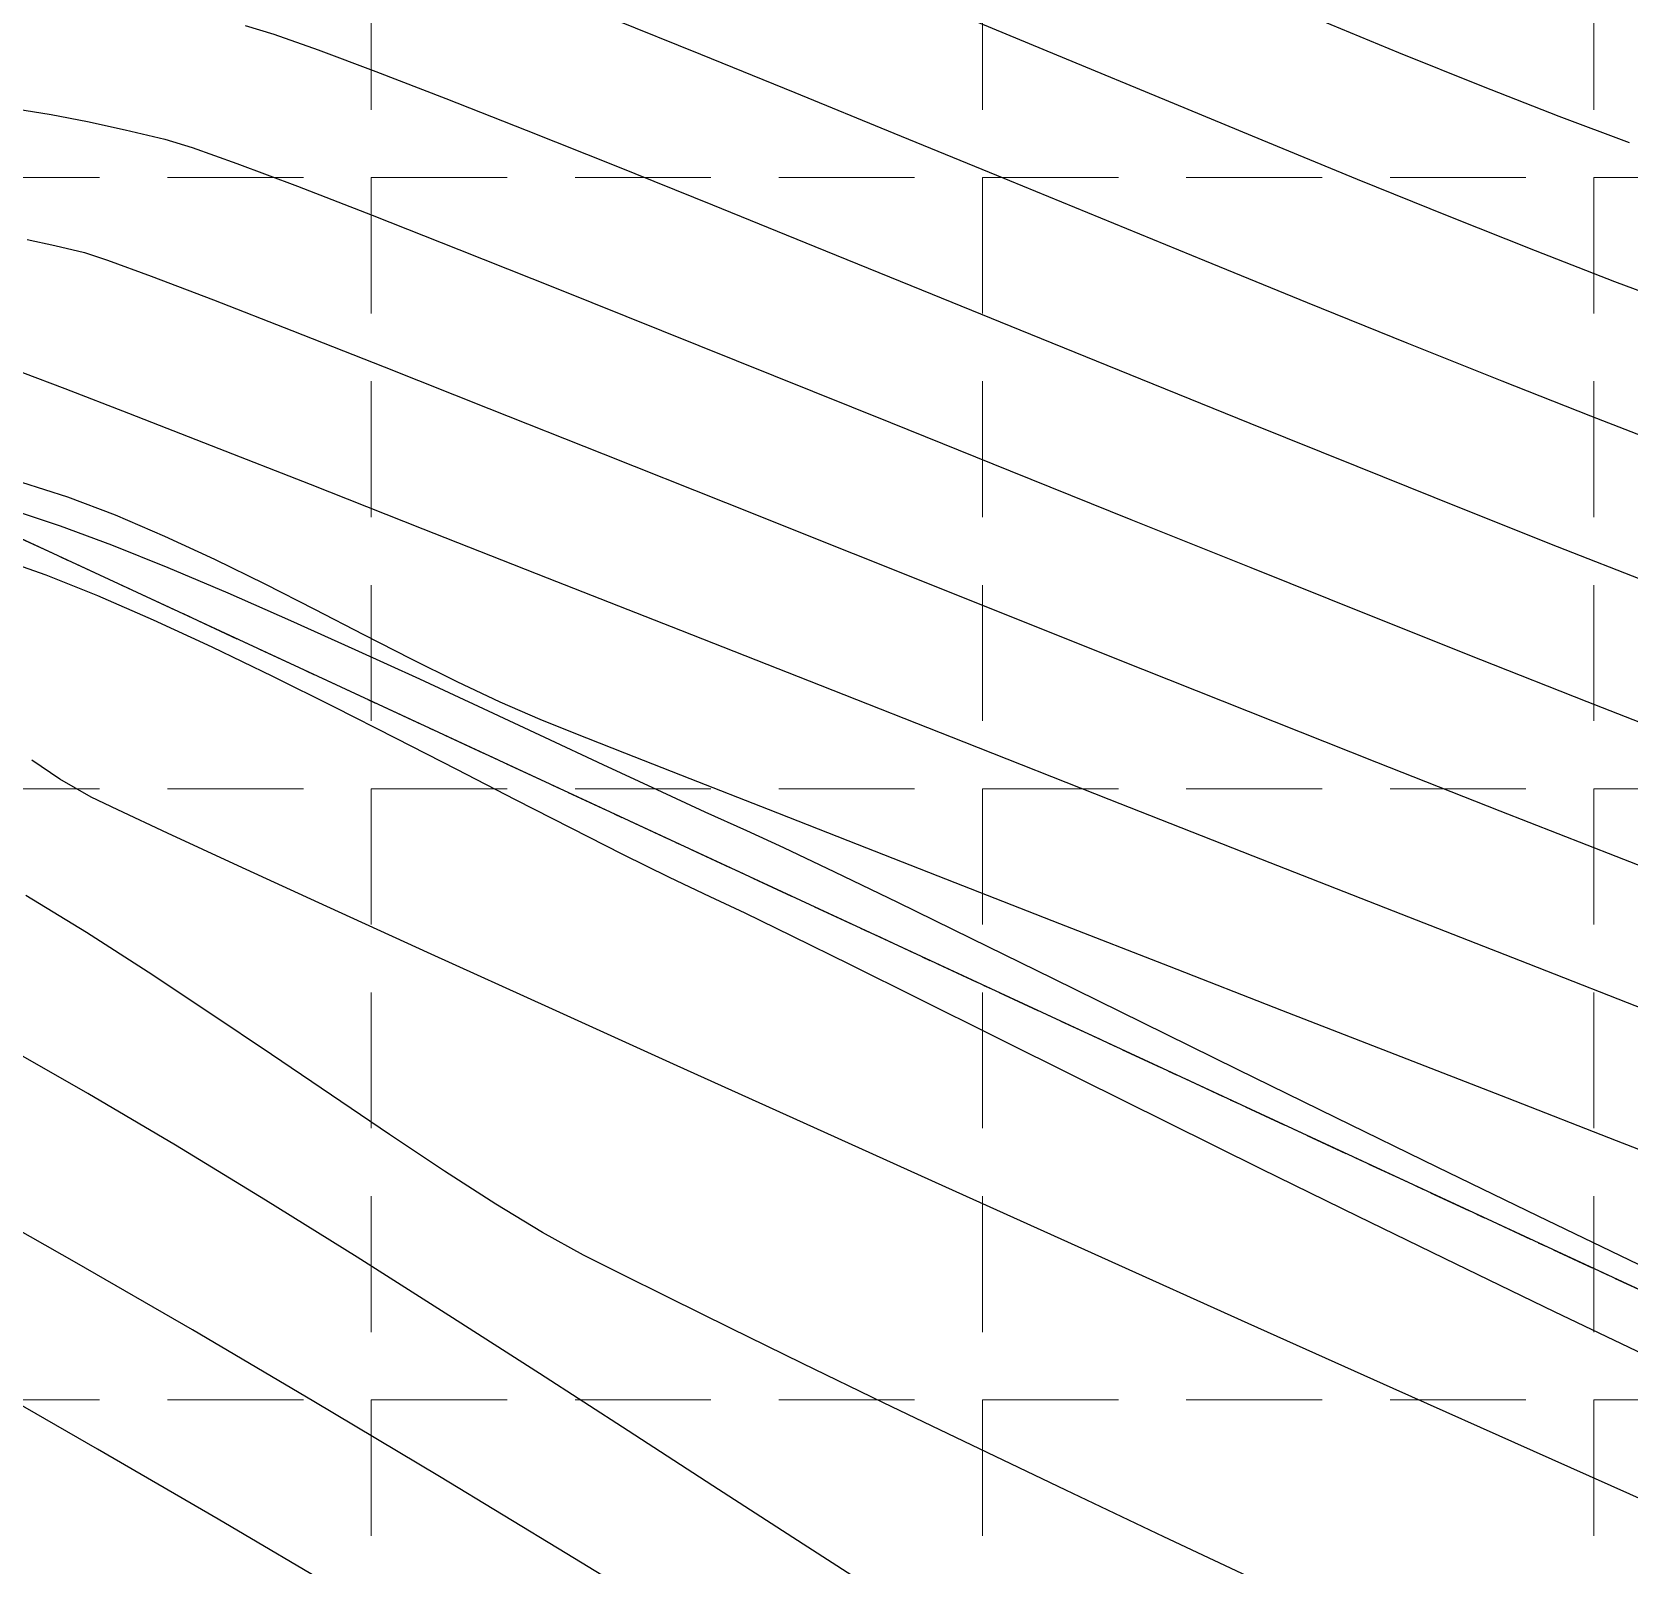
# Model space of a CAD drawing. Header units: inches. Extents: x 2547543 to 2548696, y 7125653 to 7126375.
# Drawn here: x 2548181.59 to 2548228.62, y 7125811.51 to 7125856.67 of the extents above; entities that cross this region are included whole.
import ezdxf

# ---------------------------------------------------------------- set-up
doc = ezdxf.new("R2010")
doc.units = ezdxf.units.IN
doc.header["$MEASUREMENT"] = 0
doc.linetypes.add('CENTER', pattern=[2, 1.25, -0.25, 0.25, -0.25])
doc.linetypes.add('HIDDEN', pattern=[0.375, 0.25, -0.125])
for name, color, linetype in [('CONT-MJR', 6, 'Continuous'), ('CONT-MNR', 14, 'Continuous'), ('GRID', 254, 'HIDDEN'), ('V-AREA', 6, 'Continuous'), ('V-CREEK-CNTR-E', 2, 'CENTER')]:
    doc.layers.add(name, color=color, linetype=linetype)

msp = doc.modelspace()

# ---------------------------------------------------------------- linework, layer by layer
at = {"layer": 'CONT-MJR', "color": 35, "elevation": 560}
for points in [[(2548181.116851312, 7125854.402568029), (2548182.156065398, 7125854.236082141)], [(2548185.506086973, 7125853.510593992), (2548186.304315181, 7125853.265145366)], [(2548191.608541062, 7125851.266886524), (2548194.164512811, 7125850.259831552)], [(2548200.130789859, 7125847.877672713), (2548203.431924782, 7125846.550370226)], [(2548203.431924782, 7125846.550370226), (2548206.872277052, 7125845.164119943)], [(2548206.872277052, 7125845.164119943), (2548210.397261479, 7125843.742822556)], [(2548210.397261479, 7125843.742822556), (2548213.952292876, 7125842.310378755)], [(2548220.934155824, 7125839.507654669), (2548224.251816997, 7125838.185175763)], [(2548227.381184384, 7125836.947153201), (2548230.267672797, 7125835.817487672)], [(2548182.914099864, 7125820.407739378), (2548179.740415258, 7125822.200554071)], [(2548186.316893376, 7125818.437616893), (2548182.914099864, 7125820.407739378)], [(2548189.893143784, 7125816.328450511), (2548186.316893376, 7125818.437616893)]]:
    msp.add_lwpolyline(points, dxfattribs=at)
at = {"layer": 'CONT-MJR', "color": 35, "extrusion": (-0.1905921959031203, -0.9816693001519537, 0), "elevation": -7480895.973605243}
msp.add_lwpolyline([(1143339.987263969, 560), (1143341.072735606, 560)], dxfattribs=at)
at = {"layer": 'CONT-MJR', "color": 35, "extrusion": (-0.2139254788682055, -0.9768499831043705, 0), "elevation": -7506011.703961129}
msp.add_lwpolyline([(964791.0014639827, 560), (964792.1382700242, 560)], dxfattribs=at)
at = {"layer": 'CONT-MJR', "color": 35, "extrusion": (-0.2284015596012443, -0.9735670123682907, 0), "elevation": -7519505.456626642}
msp.add_lwpolyline([(853272.0889794272, 560.0000000000009), (853273.2948116043, 560.0000000000009)], dxfattribs=at)
at = {"layer": 'CONT-MJR', "color": 35, "extrusion": (0.3366125059166923, 0.9416432556231076, 0), "elevation": 7567763.045122163}
msp.add_lwpolyline([(-831.1231543370523, 560.0000000000005), (-832.5244725826196, 560.0000000000005)], dxfattribs=at)
at = {"layer": 'CONT-MJR', "color": 35, "extrusion": (0.3530521594910152, 0.9356036408002755, 0), "elevation": 7566616.960744146}
msp.add_lwpolyline([(131704.0986176631, 560), (131702.1894006846, 560)], dxfattribs=at)
at = {"layer": 'CONT-MJR', "color": 35, "extrusion": (-0.3615493515995881, -0.9323529730514714, 0), "elevation": -7565105.63802378}
msp.add_lwpolyline([(-200535.2409297759, 560.0000000000009), (-200532.8830098561, 560.0000000000009)], dxfattribs=at)
at = {"layer": 'CONT-MJR', "color": 35, "extrusion": (-0.3697446736086949, -0.929133400722415, 0), "elevation": -7563046.704605368}
msp.add_lwpolyline([(-267132.8687310508, 560.0000000000009), (-267129.7917297715, 560.0000000000009)], dxfattribs=at)
at = {"layer": 'CONT-MJR', "color": 35, "extrusion": (-0.3717823813640071, -0.9283199130188409, 0), "elevation": -7562442.394803758}
msp.add_lwpolyline([(-283723.116693981, 560.0000000000009), (-283719.7694293763, 560.0000000000009)], dxfattribs=at)
at = {"layer": 'CONT-MJR', "color": 35, "extrusion": (0.3730874068804709, 0.9277961989721698, 0), "elevation": 7562035.94568206}
msp.add_lwpolyline([(294338.8103131726, 560.0000000000009), (294335.0050667375, 560.0000000000009)], dxfattribs=at)
at = {"layer": 'CONT-MJR', "color": 35, "extrusion": (-0.3719671438398051, -0.9282458962492954, 0), "elevation": -7562385.743062289}
msp.add_lwpolyline([(-285206.2624197006, 560), (-285202.5442564604, 560)], dxfattribs=at)
at = {"layer": 'CONT-MJR', "color": 35, "extrusion": (-0.3678723790401678, -0.9298762889434955, 0), "elevation": -7563569.285086862}
msp.add_lwpolyline([(-251865.7351604747, 560), (-251862.3698016373, 560)], dxfattribs=at)
at = {"layer": 'CONT-MJR', "color": 35, "extrusion": (-0.513387288455784, -0.8581570322802335, 0), "elevation": -7423277.692708641}
msp.add_lwpolyline([(-1471552.141872494, 560), (-1471556.446510402, 560)], dxfattribs=at)
at = {"layer": 'CONT-MJR', "color": 35, "extrusion": (-0.5176306356324084, -0.8556041871419219, 0), "elevation": -7415899.46284344}
msp.add_lwpolyline([(-1508290.19858032, 560), (-1508294.588703958, 560)], dxfattribs=at)
at = {"layer": 'CONT-MJR', "color": 35, "extrusion": (-0.5210009220948298, -0.8535561136658427, 0), "elevation": -7409893.431616094}
msp.add_lwpolyline([(-1537520.71289587, 560), (-1537525.121169644, 560)], dxfattribs=at)
at = {"layer": 'CONT-MNR', "color": 35, "extrusion": (-0.2868164567983046, -0.9579855531842149, 0), "elevation": -7557330.13447476}
msp.add_lwpolyline([(397314.1535659081, 561.0000000000005), (397315.0361766652, 561.0000000000005)], dxfattribs=at)
at = {"layer": 'CONT-MNR', "color": 35, "extrusion": (0.3740574786427222, 0.9274055222347177, 0), "elevation": 7561731.96196853}
msp.add_lwpolyline([(302266.5838882159, 562), (302263.7944627986, 562)], dxfattribs=at)
at = {"layer": 'CONT-MNR', "color": 35, "extrusion": (-0.383741805178086, -0.9234404295668801, 0), "elevation": -7558158.899240023}
msp.add_lwpolyline([(-381369.8746753465, 563.0000000000009), (-381366.7704994716, 563.0000000000009)], dxfattribs=at)
at = {"layer": 'CONT-MNR', "color": 35}
for points, elevation in [([(2548219.26817117, 7125857.122211389), (2548221.837414176, 7125856.065074729)], 564), ([(2548212.045444615, 7125855.873595346), (2548214.937425948, 7125854.672854779)], 563), ([(2548224.281502694, 7125855.079075735), (2548226.557708386, 7125854.187189051)], 564), ([(2548193.777731017, 7125854.707391319), (2548196.148380264, 7125853.771336045)], 561), ([(2548196.148380264, 7125853.771336045), (2548198.781950032, 7125852.71823702)], 561), ([(2548217.809549014, 7125853.485218108), (2548220.616495715, 7125852.333327736)], 563), ([(2548198.781950032, 7125852.71823702), (2548201.631096442, 7125851.569567543)], 561), ([(2548209.990757487, 7125852.447983693), (2548213.055449555, 7125851.189066598)], 562), ([(2548201.631096442, 7125851.569567543), (2548204.648475614, 7125850.34680091)], 561), ([(2548223.312947955, 7125851.239826069), (2548225.853587637, 7125850.227355512)], 563), ([(2548183.140957086, 7125850.169479039), (2548183.818645622, 7125849.949325245)], 559), ([(2548189.239811722, 7125847.874977484), (2548191.965295106, 7125846.801094141)], 559), ([(2548182.558496445, 7125846.164670347), (2548184.432754552, 7125845.438003508)], 558), ([(2548214.236570891, 7125846.448651071), (2548217.453442303, 7125845.144228803)], 561), ([(2548224.873307899, 7125846.388557421), (2548227.483928037, 7125845.357782549)], 562), ([(2548184.432754552, 7125845.438003508), (2548186.864196878, 7125844.487764578)], 558), ([(2548217.453442303, 7125845.144228803), (2548220.601827073, 7125843.873075871)], 561), ([(2548198.414214032, 7125844.239626786), (2548202.011086286, 7125842.805359596)], 559), ([(2548189.779249844, 7125843.343684472), (2548193.104339874, 7125842.035494106)], 558), ([(2548184.04423817, 7125842.442308457), (2548185.493157209, 7125841.820487851)], 557), ([(2548223.634381323, 7125842.656665574), (2548226.50376117, 7125841.516471209)], 561), ([(2548183.930266659, 7125841.557870311), (2548185.587687617, 7125840.891442001)], 556), ([(2548182.008205984, 7125840.671234962), (2548180.637939556, 7125841.153557697)], 556), ([(2548183.527056362, 7125840.061020036), (2548182.008205984, 7125840.671234962)], 556), ([(2548187.358125709, 7125840.142906577), (2548189.206731413, 7125839.333098793)], 556), ([(2548189.206731413, 7125839.333098793), (2548191.098655206, 7125838.482853401)], 556), ([(2548200.69033681, 7125839.04570626), (2548204.804096561, 7125837.423570612)], 558), ([(2548191.098655206, 7125838.482853401), (2548192.999047566, 7125837.613005156)], 556), ([(2548191.357645493, 7125838.921514354), (2548192.759230076, 7125838.204643983)], 557), ([(2548192.759230076, 7125838.204643983), (2548194.102303456, 7125837.535241121)], 557), ([(2548213.531974474, 7125838.208324902), (2548217.404755531, 7125836.666763665)], 559), ([(2548192.999047566, 7125837.613005156), (2548194.87305897, 7125836.744388808)], 556), ([(2548194.102303456, 7125837.535241121), (2548195.37051753, 7125836.935464925)], 557), ([(2548204.804096561, 7125837.423570612), (2548209.033599063, 7125835.756248368)], 558), ([(2548195.37051753, 7125836.935464925), (2548196.547524192, 7125836.427474547)], 557), ([(2548221.188309679, 7125835.165024946), (2548224.819355271, 7125833.729767151)], 559), ([(2548183.328255479, 7125834.131849888), (2548182.408266504, 7125834.657267625)], 557), ([(2548197.471487856, 7125833.212345864), (2548195.830583991, 7125834.054549087)], 556), ([(2548203.268164247, 7125833.773437935), (2548205.890114699, 7125832.745180995)], 557), ([(2548185.582285781, 7125833.066983236), (2548184.114040222, 7125833.752335032)], 557), ([(2548203.721071052, 7125832.647192507), (2548205.220073591, 7125831.933642467)], 556), ([(2548217.54553801, 7125832.404967761), (2548221.680827299, 7125830.780471228)], 558), ([(2548228.234610666, 7125832.387648694), (2548231.370794217, 7125831.165327987)], 559), ([(2548190.272913523, 7125830.911967935), (2548187.6596807, 7125832.109094279)], 557), ([(2548208.771866627, 7125831.616714173), (2548211.854962681, 7125830.410882083)], 557), ([(2548202.589244727, 7125830.711532033), (2548201.567262866, 7125831.193012355)], 556), ([(2548193.348672793, 7125829.508903981), (2548190.272913523, 7125830.911967935)], 557), ([(2548203.979463954, 7125830.035795463), (2548202.589244727, 7125830.711532033)], 556), ([(2548221.680827299, 7125830.780471228), (2548225.637565027, 7125829.229711765)], 558), ([(2548205.697683175, 7125829.1885956), (2548203.979463954, 7125830.035795463)], 556), ([(2548211.854962681, 7125830.410882083), (2548215.080945513, 7125829.150529342)], 557), ([(2548209.239115809, 7125829.977756983), (2548211.66127427, 7125828.788639827)], 556), ([(2548214.293270152, 7125827.49421859), (2548217.086162847, 7125826.121102419)], 556), ([(2548183.239148828, 7125825.404603438), (2548180.78255305, 7125826.806952591)], 559), ([(2548221.727742114, 7125826.557640368), (2548225.031641184, 7125825.270793368)], 557), ([(2548204.617994726, 7125824.39708422), (2548200.594524851, 7125826.218162348)], 557), ([(2548217.086162847, 7125826.121102419), (2548219.991011743, 7125824.695900456)], 556), ([(2548192.122460097, 7125824.194777567), (2548190.414429575, 7125825.348819118)], 558), ([(2548225.031641184, 7125825.270793368), (2548228.244597634, 7125824.02080418)], 557), ([(2548217.800471235, 7125823.178400367), (2548215.045812597, 7125824.54102235)], 556), ([(2548188.467429184, 7125822.258903835), (2548185.813153455, 7125823.878272999)], 559), ([(2548223.529278458, 7125820.371832689), (2548220.641705645, 7125821.781072828)], 556), ([(2548197.83460752, 7125820.64335499), (2548196.623223927, 7125821.312160036)], 558), ([(2548217.410842261, 7125818.63061791), (2548213.099464888, 7125820.570012226)], 557), ([(2548200.351367874, 7125819.381884167), (2548198.892624647, 7125820.108030498)], 558), ([(2548221.671565889, 7125816.718384419), (2548217.410842261, 7125818.63061791)], 557), ([(2548183.523325251, 7125814.932050378), (2548180.154534662, 7125816.863337819)], 561), ([(2548187.068498921, 7125812.86563227), (2548183.523325251, 7125814.932050378)], 561), ([(2548214.924489497, 7125812.346157281), (2548212.03435936, 7125813.719081)], 558), ([(2548190.731010518, 7125810.702614913), (2548187.068498921, 7125812.86563227)], 561), ([(2548206.175379476, 7125810.917410651), (2548203.999062922, 7125812.321659137)], 559)]:
    msp.add_lwpolyline(points, dxfattribs=dict(at, elevation=elevation))
at = {"layer": 'CONT-MNR', "color": 35, "extrusion": (0.3315454442564715, 0.943439249974676, 0), "elevation": 7567653.164916727}
msp.add_lwpolyline([(-41515.96004200401, 561.0000000000009), (-41517.33567312919, 561.0000000000009)], dxfattribs=at)
at = {"layer": 'CONT-MNR', "color": 35, "extrusion": (0.3506444285494311, 0.9365086677267024, 0), "elevation": 7566934.673897801}
msp.add_lwpolyline([(112239.7193453768, 561.0000000000009), (112237.9011277561, 561.0000000000009)], dxfattribs=at)
at = {"layer": 'CONT-MNR', "color": 35, "extrusion": (-0.3770977581693485, -0.9261734614982506, 0), "elevation": -7560699.718742812}
msp.add_lwpolyline([(-327067.9273512051, 562), (-327064.9295817548, 562)], dxfattribs=at)
at = {"layer": 'CONT-MNR', "color": 35, "extrusion": (-0.3741248028111566, -0.9273783650277341, 0), "elevation": -7561717.739493624}
msp.add_lwpolyline([(-302793.6938976394, 564), (-302791.0584161473, 564)], dxfattribs=at)
at = {"layer": 'CONT-MNR', "color": 35, "extrusion": (-0.3609822536120637, -0.9325726848761741, 0), "elevation": -7565230.189035028}
msp.add_lwpolyline([(-195933.3876586482, 561.0000000000009), (-195931.1783028762, 561.0000000000009)], dxfattribs=at)
at = {"layer": 'CONT-MNR', "color": 35, "extrusion": (-0.3789436986487212, -0.9254197281528135, 0), "elevation": -7560032.557320796}
msp.add_lwpolyline([(-342139.4999259054, 562), (-342136.3454036922, 562)], dxfattribs=at)
at = {"layer": 'CONT-MNR', "color": 35, "extrusion": (-0.3821243054780606, -0.9241109322818932, 0), "elevation": -7558815.068209825}
msp.add_lwpolyline([(-368128.9863228863, 563), (-368125.8783377241, 563)], dxfattribs=at)
at = {"layer": 'CONT-MNR', "color": 35, "extrusion": (-0.3512036319124018, -0.9362991022806432, 0), "elevation": -7566877.300450692}
msp.add_lwpolyline([(-116723.6326289354, 564), (-116721.4265021519, 564)], dxfattribs=at)
at = {"layer": 'CONT-MNR', "color": 35, "extrusion": (-0.3798575025358905, -0.9250450139140236, 0), "elevation": -7559690.959920499}
msp.add_lwpolyline([(-349602.827638607, 562.0000000000009), (-349599.567974234, 562.0000000000009)], dxfattribs=at)
at = {"layer": 'CONT-MNR', "color": 35, "extrusion": (-0.3758070415987084, -0.9266979375637062, 0), "elevation": -7561151.91190443}
msp.add_lwpolyline([(-316514.6944932546, 563), (-316511.7847508984, 563)], dxfattribs=at)
at = {"layer": 'CONT-MNR', "color": 35, "extrusion": (-0.3793302113316204, -0.925261363492018, 0), "elevation": -7559888.984078654}
msp.add_lwpolyline([(-345287.5513128946, 562), (-345284.2362231375, 562)], dxfattribs=at)
at = {"layer": 'CONT-MNR', "color": 35, "extrusion": (-0.2147272197487656, -0.976674060830411, 0), "elevation": -7506797.316880087}
msp.add_lwpolyline([(958628.6475692149, 559), (958629.4748927059, 559)], dxfattribs=at)
at = {"layer": 'CONT-MNR', "color": 35, "extrusion": (-0.229490348084832, -0.9733109370267564, 0), "elevation": -7520451.341570055}
msp.add_lwpolyline([(844859.7788558276, 559), (844860.684846621, 559)], dxfattribs=at)
at = {"layer": 'CONT-MNR', "color": 35, "extrusion": (-0.376495903346763, -0.9264182828307659, 0), "elevation": -7560906.653032565}
msp.add_lwpolyline([(-322150.0886904993, 561), (-322146.7011623061, 561)], dxfattribs=at)
at = {"layer": 'CONT-MNR', "color": 35, "extrusion": (-0.3620959817040695, -0.932140815560485, 0), "elevation": -7564998.184547541}
msp.add_lwpolyline([(-204936.4081549682, 563), (-204933.89833136, 563)], dxfattribs=at)
at = {"layer": 'CONT-MNR', "color": 35, "extrusion": (-0.3459079073807693, -0.9382684688357896, 0), "elevation": -7567397.253436236}
msp.add_lwpolyline([(-74007.31444769306, 559.0000000000005), (-74005.94537289487, 559.0000000000005)], dxfattribs=at)
at = {"layer": 'CONT-MNR', "color": 35, "extrusion": (-0.3779035422532286, -0.9258449723104092, 0), "elevation": -7560412.231789819}
msp.add_lwpolyline([(-333630.8450681134, 562), (-333627.5796904676, 562)], dxfattribs=at)
at = {"layer": 'CONT-MNR', "color": 35, "extrusion": (-0.3577332957983592, -0.9338237998023202, 0), "elevation": -7565858.489539517}
msp.add_lwpolyline([(-169597.7226487016, 559.0000000000009), (-169595.7649461366, 559.0000000000009)], dxfattribs=at)
at = {"layer": 'CONT-MNR', "color": 35, "extrusion": (-0.3501751666825397, -0.9366842331537643, 0), "elevation": -7566996.936785988}
msp.add_lwpolyline([(-108410.3019293249, 563.0000000000005), (-108408.0673873117, 563.0000000000005)], dxfattribs=at)
at = {"layer": 'CONT-MNR', "color": 35, "extrusion": (0.3768082306687437, 0.9262912918193126, 0), "elevation": 7560797.609165409}
msp.add_lwpolyline([(324695.8980038506, 561), (324692.4306139699, 561)], dxfattribs=at)
at = {"layer": 'CONT-MNR', "color": 35, "extrusion": (0.3633944180090689, 0.9316353884218065, 0), "elevation": 7564689.798617708}
msp.add_lwpolyline([(215512.5469990545, 559), (215510.0691443412, 559)], dxfattribs=at)
at = {"layer": 'CONT-MNR', "color": 35, "extrusion": (-0.3755831714012854, -0.926788692939309, 0), "elevation": -7561224.228773361}
msp.add_lwpolyline([(-314688.1611022586, 562), (-314684.9970378801, 562)], dxfattribs=at)
at = {"layer": 'CONT-MNR', "color": 35, "extrusion": (0.3765673672480866, 0.9263892367271139, 0), "elevation": 7560881.778850077}
msp.add_lwpolyline([(322726.4902549284, 561), (322722.9949485883, 561)], dxfattribs=at)
at = {"layer": 'CONT-MNR', "color": 35, "extrusion": (-0.3721566167212081, -0.9281699481402228, 0), "elevation": -7562335.220417635}
msp.add_lwpolyline([(-286748.145906853, 562), (-286745.1347327507, 562)], dxfattribs=at)
at = {"layer": 'CONT-MNR', "color": 35, "extrusion": (-0.3557652292748112, -0.9345753589941482, 0), "elevation": -7566194.989641426}
msp.add_lwpolyline([(-153660.9957126779, 558), (-153659.665161537, 558)], dxfattribs=at)
at = {"layer": 'CONT-MNR', "color": 35, "extrusion": (0.368520463486873, 0.9296196361907489, 0), "elevation": 7563387.994888227}
msp.add_lwpolyline([(257171.0781538379, 559.0000000000009), (257167.7658012756, 559.0000000000009)], dxfattribs=at)
at = {"layer": 'CONT-MNR', "color": 35, "extrusion": (-0.3697074239439165, -0.9291482232027103, 0), "elevation": -7563053.38548554}
msp.add_lwpolyline([(-266827.1149682812, 559.0000000000005), (-266823.4883230841, 559.0000000000005)], dxfattribs=at)
at = {"layer": 'CONT-MNR', "color": 35, "extrusion": (-0.3601960411155702, -0.9328766327680582, 0), "elevation": -7565396.074566854}
msp.add_lwpolyline([(-189519.4127412303, 562), (-189516.8618834969, 562)], dxfattribs=at)
at = {"layer": 'CONT-MNR', "color": 35, "extrusion": (-0.3653427188660123, -0.9308730836003317, 0), "elevation": -7564218.348726189}
msp.add_lwpolyline([(-231336.8355114898, 558.0000000000009), (-231333.7039858103, 558.0000000000009)], dxfattribs=at)
at = {"layer": 'CONT-MNR', "color": 35, "extrusion": (-0.3722845440427316, -0.9281186444991263, 0), "elevation": -7562291.70126307}
msp.add_lwpolyline([(-287790.4863552521, 561.0000000000009), (-287787.2189343604, 561.0000000000009)], dxfattribs=at)
at = {"layer": 'CONT-MNR', "color": 35, "extrusion": (-0.3019588319763213, -0.9533209657777888, 0), "elevation": -7562661.76247524}
msp.add_lwpolyline([(277523.2881148178, 557.0000000000009), (277524.707800468, 557.0000000000009)], dxfattribs=at)
at = {"layer": 'CONT-MNR', "color": 35, "extrusion": (-0.3556716675987177, -0.9346109697984223, 0), "elevation": -7566207.3839993}
msp.add_lwpolyline([(-152901.0116359247, 557.0000000000009), (-152899.5036912663, 557.0000000000009)], dxfattribs=at)
at = {"layer": 'CONT-MNR', "color": 35, "extrusion": (-0.370702829378448, -0.9287515342064386, 0), "elevation": -7562763.133329179}
msp.add_lwpolyline([(-274923.5623885398, 559.0000000000009), (-274919.5131118689, 559.0000000000009)], dxfattribs=at)
at = {"layer": 'CONT-MNR', "color": 35, "extrusion": (0.3145728310919809, 0.9492333400901888, 0), "elevation": 7565675.876033131}
msp.add_lwpolyline([(-177221.9825424673, 556), (-177223.3803422139, 556)], dxfattribs=at)
at = {"layer": 'CONT-MNR', "color": 35, "extrusion": (-0.3497103200079199, -0.9368578825414013, 0), "elevation": -7567027.050924498}
msp.add_lwpolyline([(-104695.7415877832, 556.0000000000005), (-104694.1302929125, 556.0000000000005)], dxfattribs=at)
at = {"layer": 'CONT-MNR', "color": 35, "extrusion": (-0.421947796779142, -0.9066201281646177, 0), "elevation": -7535632.879193742}
msp.add_lwpolyline([(-696496.9979581102, 557), (-696495.3741817237, 557)], dxfattribs=at)
at = {"layer": 'CONT-MNR', "color": 35, "extrusion": (0.3665552114065052, 0.930396301040977, 0), "elevation": 7563910.533691926}
msp.add_lwpolyline([(241185.0951539599, 558), (241181.1596766687, 558)], dxfattribs=at)
at = {"layer": 'CONT-MNR', "color": 35, "extrusion": (-0.3707011562170838, -0.9287522020320153, 0), "elevation": -7562763.62858881}
msp.add_lwpolyline([(-274905.8886725223, 559), (-274901.731061982, 559)], dxfattribs=at)
at = {"layer": 'CONT-MNR', "color": 35, "extrusion": (-0.3650311800292014, -0.9309952940839652, 0), "elevation": -7564307.04587247}
msp.add_lwpolyline([(-228767.4541968745, 561), (-228764.5982623901, 561)], dxfattribs=at)
at = {"layer": 'CONT-MNR', "color": 35, "extrusion": (0.3894210804993035, 0.9210598363096478, 0), "elevation": 7555643.029910233}
msp.add_lwpolyline([(427921.2591293035, 556.0000000000009), (427919.3369544111, 556.0000000000009)], dxfattribs=at)
at = {"layer": 'CONT-MNR', "color": 35, "extrusion": (-0.4407949143510565, -0.8976078450427252, 0), "elevation": -7519438.760730777}
msp.add_lwpolyline([(-853761.9222370926, 557), (-853760.2744912789, 557)], dxfattribs=at)
at = {"layer": 'CONT-MNR', "color": 35, "extrusion": (0.4523267020860698, 0.8918523165748576, 0), "elevation": 7507810.951648064}
msp.add_lwpolyline([(950600.1246545515, 557.0000000000009), (950598.4768899498, 557.0000000000009)], dxfattribs=at)
at = {"layer": 'CONT-MNR', "color": 35, "extrusion": (-0.3667759419950379, -0.9303093079044478, 0), "elevation": -7563853.09944017}
msp.add_lwpolyline([(-242975.7262936947, 558), (-242971.507865062, 558)], dxfattribs=at)
at = {"layer": 'CONT-MNR', "color": 35, "extrusion": (-0.4006265906508565, -0.9162414173477812, 0), "elevation": -7549859.876099867}
msp.add_lwpolyline([(-520047.9351506084, 556.0000000000005), (-520049.7226773603, 556.0000000000005)], dxfattribs=at)
at = {"layer": 'CONT-MNR', "color": 35, "extrusion": (-0.4571920733323518, -0.8893679823796591, 0), "elevation": -7502505.874439192}
msp.add_lwpolyline([(-991598.8876342536, 557), (-991597.2642930606, 557)], dxfattribs=at)
at = {"layer": 'CONT-MNR', "color": 35, "extrusion": (-0.370411762025836, -0.9288676582554242, 0), "elevation": -7562848.914070523}
msp.add_lwpolyline([(-272545.3477660837, 559), (-272541.1504767402, 559)], dxfattribs=at)
at = {"layer": 'CONT-MNR', "color": 35, "extrusion": (0.4203274982492304, 0.9073724671905928, 0), "elevation": 7536862.722598413}
msp.add_lwpolyline([(683031.2614187496, 556.0000000000009), (683033.1648635804, 556.0000000000009)], dxfattribs=at)
at = {"layer": 'CONT-MNR', "color": 35, "extrusion": (-0.4345137862946617, -0.9006651816962157, 0), "elevation": -7525217.002334917}
msp.add_lwpolyline([(-801209.8926552315, 556.0000000000009), (-801211.8765584351, 556.0000000000009)], dxfattribs=at)
at = {"layer": 'CONT-MNR', "color": 35, "extrusion": (-0.4446752637627509, -0.895691860964209, 0), "elevation": -7515671.287898557}
msp.add_lwpolyline([(-886289.8628040585, 556.0000000000009), (-886291.8912956021, 556.0000000000009)], dxfattribs=at)
at = {"layer": 'CONT-MNR', "color": 35, "extrusion": (0.4516685705284824, 0.8921858003783504, 0), "elevation": 7508507.950254431}
msp.add_lwpolyline([(945055.0986778149, 556.0000000000009), (945057.1356368321, 556.0000000000009)], dxfattribs=at)
at = {"layer": 'CONT-MNR', "color": 35, "extrusion": (0.4231256664288076, 0.9060710073770033, 0), "elevation": 7534720.731245981}
msp.add_lwpolyline([(706278.9257069421, 556), (706276.9250017968, 556)], dxfattribs=at)
at = {"layer": 'CONT-MNR', "color": 35, "extrusion": (-0.3689152060945324, -0.9294630550550296, 0), "elevation": -7563278.067162369}
msp.add_lwpolyline([(-260355.5685466188, 559.0000000000009), (-260351.4978585718, 559.0000000000009)], dxfattribs=at)
at = {"layer": 'CONT-MNR', "color": 35, "extrusion": (0.371152344862672, 0.9285719880025136, 0), "elevation": 7562621.221425341}
msp.add_lwpolyline([(278586.965209343, 557), (278585.8902565492, 557)], dxfattribs=at)
at = {"layer": 'CONT-MNR', "color": 35, "extrusion": (-0.4559458275820276, -0.8900075293560948, 0), "elevation": -7503885.222034537}
msp.add_lwpolyline([(-981082.7746985215, 556), (-981084.7838502619, 556)], dxfattribs=at)
at = {"layer": 'CONT-MNR', "color": 35, "extrusion": (-0.4239773905509669, -0.9056727733025836, 0), "elevation": -7534053.341168072}
msp.add_lwpolyline([(-713360.9500751607, 556), (-713359.0545771648, 556)], dxfattribs=at)
at = {"layer": 'CONT-MNR', "color": 35, "extrusion": (-0.3680779077845843, -0.9297949525572415, 0), "elevation": -7563501.593294222}
msp.add_lwpolyline([(-253561.6004813155, 557), (-253559.9960394739, 557)], dxfattribs=at)
at = {"layer": 'CONT-MNR', "color": 35, "extrusion": (0.3665241736062207, 0.9304085286379727, 0), "elevation": 7563918.571502702}
msp.add_lwpolyline([(240915.6441996968, 558.0000000000005), (240911.0530211511, 558.0000000000005)], dxfattribs=at)
at = {"layer": 'CONT-MNR', "color": 35, "extrusion": (0.5622802862219691, 0.8269467212137311, 0), "elevation": 7325478.339604512}
msp.add_lwpolyline([(1899505.263088373, 557.0000000000005), (1899506.253838418, 557.0000000000005)], dxfattribs=at)
at = {"layer": 'CONT-MNR', "color": 35, "extrusion": (-0.3666046740785885, -0.930376812342038, 0), "elevation": -7563893.737657015}
msp.add_lwpolyline([(-241579.2805453395, 557.0000000000005), (-241577.2093679141, 557.0000000000005)], dxfattribs=at)
at = {"layer": 'CONT-MNR', "color": 35, "extrusion": (-0.4576504760487938, -0.8891321846454061, 0), "elevation": -7501991.435274177}
msp.add_lwpolyline([(-995458.4215576365, 556), (-995460.3665397107, 556)], dxfattribs=at)
at = {"layer": 'CONT-MNR', "color": 35, "extrusion": (-0.4228317259355656, -0.9062082164394399, 0), "elevation": -7534949.439920817}
msp.add_lwpolyline([(-703830.8221085765, 556.0000000000009), (-703829.0722111762, 556.0000000000009)], dxfattribs=at)
at = {"layer": 'CONT-MNR', "color": 35, "extrusion": (-0.4190371654314812, -0.9079690820656557, 0), "elevation": -7537827.777661214}
msp.add_lwpolyline([(-672302.6248436389, 556), (-672301.0609221505, 556)], dxfattribs=at)
at = {"layer": 'CONT-MNR', "color": 35, "extrusion": (0.3657156269784784, 0.9307266409551939, 0), "elevation": 7564121.087842264}
msp.add_lwpolyline([(234350.5731015611, 557.0000000000005), (234348.0979477144, 557.0000000000005)], dxfattribs=at)
at = {"layer": 'CONT-MNR', "color": 35, "extrusion": (0.4349075131181327, 0.9004751273818734, 0), "elevation": 7524860.471840303}
msp.add_lwpolyline([(804502.2214384447, 557), (804503.0940719247, 557)], dxfattribs=at)
at = {"layer": 'CONT-MNR', "color": 35, "extrusion": (-0.3661624696810035, -0.9305509367020744, 0), "elevation": -7564011.648983407}
msp.add_lwpolyline([(-237970.7247426081, 558), (-237966.1680148635, 558)], dxfattribs=at)
at = {"layer": 'CONT-MNR', "color": 35, "extrusion": (-0.4111241571984247, -0.9115793587877498, 0), "elevation": -7543390.0704666}
msp.add_lwpolyline([(-606714.5679674572, 556), (-606713.2303287988, 556)], dxfattribs=at)
at = {"layer": 'CONT-MNR', "color": 35, "extrusion": (0.3657493949785605, 0.9307133715988058, 0), "elevation": 7564120.422032627}
msp.add_lwpolyline([(234602.4621662525, 559.0000000000005), (234598.7926633758, 559.0000000000005)], dxfattribs=at)
at = {"layer": 'CONT-MNR', "color": 35, "extrusion": (-0.4187306798881141, -0.908110465593497, 0), "elevation": -7538047.0655513}
msp.add_lwpolyline([(-669768.6417573583, 557.0000000000009), (-669770.9293589196, 557.0000000000009)], dxfattribs=at)
at = {"layer": 'CONT-MNR', "color": 35, "extrusion": (0.4523092653095016, 0.8918611598871089, 0), "elevation": 7507827.200117072}
msp.add_lwpolyline([(950440.3249736712, 556.0000000000009), (950442.0324516469, 556.0000000000009)], dxfattribs=at)
at = {"layer": 'CONT-MNR', "color": 35, "extrusion": (-0.4171124758490573, -0.9088548742737037, 0), "elevation": -7539235.297723329}
msp.add_lwpolyline([(-656327.528473997, 556.0000000000009), (-656326.3254186935, 556.0000000000009)], dxfattribs=at)
at = {"layer": 'CONT-MNR', "color": 35, "extrusion": (-0.4434916985054093, -0.8962784798023364, 0), "elevation": -7516835.366804473}
msp.add_lwpolyline([(-876350.0769619006, 556), (-876351.6112332921, 556)], dxfattribs=at)
at = {"layer": 'CONT-MNR', "color": 35, "extrusion": (-0.3646304476916811, -0.9311523165498565, 0), "elevation": -7564389.122545209}
msp.add_lwpolyline([(-225527.7664250969, 557), (-225524.6716017504, 557)], dxfattribs=at)
at = {"layer": 'CONT-MNR', "color": 35, "extrusion": (-0.4358677105531782, -0.9000107437676124, 0), "elevation": -7524005.673853694}
msp.add_lwpolyline([(-812507.9753125245, 556), (-812505.9134907052, 556)], dxfattribs=at)
at = {"layer": 'CONT-MNR', "color": 35, "extrusion": (0.4275971029816009, 0.9039694228909196, 0), "elevation": 7531137.119140269}
msp.add_lwpolyline([(743488.474299659, 556.0000000000009), (743489.7993525448, 556.0000000000009)], dxfattribs=at)
at = {"layer": 'CONT-MNR', "color": 35, "extrusion": (-0.5229682539989036, -0.8523521603828657, 0), "elevation": -7406335.628934441}
msp.add_lwpolyline([(-1554633.497508524, 558), (-1554635.587545148, 558)], dxfattribs=at)
at = {"layer": 'CONT-MNR', "color": 35, "extrusion": (0.4390597181810496, 0.89845788096648, 0), "elevation": 7521074.132335497}
msp.add_lwpolyline([(839208.6364867152, 556.0000000000009), (839206.2286048597, 556.0000000000009)], dxfattribs=at)
at = {"layer": 'CONT-MNR', "color": 35, "extrusion": (0.5399402225593584, 0.8417033658377222, 0), "elevation": 7373701.812837901}
msp.add_lwpolyline([(1702705.785040955, 558.0000000000005), (1702707.941882695, 558.0000000000005)], dxfattribs=at)
at = {"layer": 'CONT-MNR', "color": 35, "extrusion": (-0.4139582847522589, -0.9102958521738785, 0), "elevation": -7541458.793087223}
msp.add_lwpolyline([(-630182.5186825069, 557), (-630186.3251090152, 557)], dxfattribs=at)
at = {"layer": 'CONT-MNR', "color": 35, "extrusion": (-0.4446681948030378, -0.8956953703858291, 0), "elevation": -7515678.24196088}
msp.add_lwpolyline([(-886211.3159815352, 556), (-886213.5555619895, 556)], dxfattribs=at)
at = {"layer": 'CONT-MNR', "color": 35, "extrusion": (-0.3635817002615295, -0.9315623152720033, 0), "elevation": -7564638.273462087}
msp.add_lwpolyline([(-216999.9377059909, 557), (-216996.3840926616, 557)], dxfattribs=at)
at = {"layer": 'CONT-MNR', "color": 35, "extrusion": (0.3638891779800396, 0.9314422505711296, 0), "elevation": 7564570.14746947}
msp.add_lwpolyline([(219487.1180093321, 558.0000000000005), (219483.1407229383, 558.0000000000005)], dxfattribs=at)
at = {"layer": 'CONT-MNR', "color": 35, "extrusion": (-0.5514454929245575, -0.834210925565706, 0), "elevation": -7349629.522306623}
msp.add_lwpolyline([(-1803780.310171553, 558), (-1803782.497946954, 558)], dxfattribs=at)
at = {"layer": 'CONT-MNR', "color": 35, "extrusion": (0.4413188408483691, 0.8973503667532834, 0), "elevation": 7518938.893496912}
msp.add_lwpolyline([(858123.8322770074, 556.0000000000005), (858120.8992020581, 556.0000000000005)], dxfattribs=at)
at = {"layer": 'CONT-MNR', "color": 35, "extrusion": (-0.4456219631210605, -0.8952212385685073, 0), "elevation": -7514730.05986544}
msp.add_lwpolyline([(-894213.3742381064, 556.0000000000009), (-894215.8915008814, 556.0000000000009)], dxfattribs=at)
at = {"layer": 'CONT-MNR', "color": 35, "extrusion": (-0.5584128709940365, -0.8295631775267014, 0), "elevation": -7334264.65132357}
msp.add_lwpolyline([(-1865269.794315597, 558), (-1865271.976648237, 558)], dxfattribs=at)
at = {"layer": 'CONT-MNR', "color": 35, "extrusion": (-0.4130959624252535, -0.9106875017413787, 0), "elevation": -7542052.253509332}
msp.add_lwpolyline([(-623035.6063031475, 557), (-623039.757977338, 557)], dxfattribs=at)
at = {"layer": 'CONT-MNR', "color": 35, "extrusion": (-0.3632653624074977, -0.9316857176510486, 0), "elevation": -7564711.519634967}
msp.add_lwpolyline([(-214427.7587878834, 557), (-214424.1777687944, 557)], dxfattribs=at)
at = {"layer": 'CONT-MNR', "color": 35, "extrusion": (0.4455930853588432, 0.8952356127190131, 0), "elevation": 7514758.900975014}
msp.add_lwpolyline([(893968.2191769294, 556.0000000000009), (893970.9679449047, 556.0000000000009)], dxfattribs=at)
at = {"layer": 'CONT-MNR', "color": 35, "extrusion": (-0.5612375000646926, -0.8276548003371539, 0), "elevation": -7327863.574197584}
msp.add_lwpolyline([(-1890258.3759931, 558), (-1890260.516222246, 558)], dxfattribs=at)
at = {"layer": 'CONT-MNR', "color": 35, "extrusion": (0.4448128073234491, 0.8956235629107981, 0), "elevation": 7515535.052299397}
msp.add_lwpolyline([(887416.5801928989, 556.0000000000009), (887419.514288879, 556.0000000000009)], dxfattribs=at)
at = {"layer": 'CONT-MNR', "color": 35, "extrusion": (-0.510048292680852, -0.8601457662125345, 0), "elevation": -7428945.063105192}
msp.add_lwpolyline([(-1442703.064350802, 559), (-1442706.056872218, 559)], dxfattribs=at)
at = {"layer": 'CONT-MNR', "color": 35, "extrusion": (-0.4116438458937392, -0.9113447998083994, 0), "elevation": -7543035.757706065}
msp.add_lwpolyline([(-611004.1319026165, 557.0000000000009), (-611008.732521941, 557.0000000000009)], dxfattribs=at)
at = {"layer": 'CONT-MNR', "color": 35, "extrusion": (0.4391423651217092, 0.8984174882287808, 0), "elevation": 7520996.878552821}
msp.add_lwpolyline([(839886.1066212747, 556), (839882.8031854811, 556)], dxfattribs=at)
at = {"layer": 'CONT-MNR', "color": 35, "extrusion": (-0.5536307870266909, -0.8327622419731858, 0), "elevation": -7344874.942602536}
msp.add_lwpolyline([(-1823035.526522901, 558), (-1823037.472290258, 558)], dxfattribs=at)
at = {"layer": 'CONT-MNR', "color": 35, "extrusion": (-0.3621564984547689, -0.9321173051858769, 0), "elevation": -7564961.301827808}
msp.add_lwpolyline([(-205415.831626439, 557.0000000000009), (-205412.5449623419, 557.0000000000009)], dxfattribs=at)
at = {"layer": 'CONT-MNR', "color": 35, "extrusion": (-0.5411913204249236, -0.8408994914356458, 0), "elevation": -7371161.37197667}
msp.add_lwpolyline([(-1713657.005927349, 558), (-1713658.799678131, 558)], dxfattribs=at)
at = {"layer": 'CONT-MNR', "color": 35, "extrusion": (-0.4413194367879079, -0.8973500736686902, 0), "elevation": -7518935.998604516}
msp.add_lwpolyline([(-858117.674515429, 556), (-858120.8407651386, 556)], dxfattribs=at)
at = {"layer": 'CONT-MNR', "color": 35, "extrusion": (-0.437190803485958, -0.899368779393249, 0), "elevation": -7522802.597079683}
msp.add_lwpolyline([(-823552.2179310885, 556), (-823548.9023395991, 556)], dxfattribs=at)
at = {"layer": 'CONT-MNR', "color": 35, "extrusion": (0.4109535167047225, 0.9116562987815209, 0), "elevation": 7543496.341176714}
msp.add_lwpolyline([(605286.4998886273, 557.0000000000009), (605291.2042050129, 557.0000000000009)], dxfattribs=at)
at = {"layer": 'CONT-MNR', "color": 35, "extrusion": (0.5289996704004232, 0.8486220293606828, 0), "elevation": 7395120.605602697}
msp.add_lwpolyline([(1607105.57929351, 559.0000000000005), (1607108.757868885, 559.0000000000005)], dxfattribs=at)
at = {"layer": 'CONT-MNR', "color": 35, "extrusion": (0.5197037711974907, 0.8543465281740813, 0), "elevation": 7412228.093274991}
msp.add_lwpolyline([(1526273.270652743, 558), (1526274.876603112, 558)], dxfattribs=at)
at = {"layer": 'CONT-MNR', "color": 35, "extrusion": (-0.434520821324245, -0.9006617877070746, 0), "elevation": -7525212.626098335}
msp.add_lwpolyline([(-801228.207930618, 556), (-801224.9358101813, 556)], dxfattribs=at)
at = {"layer": 'CONT-MNR', "color": 35, "extrusion": (-0.4514697870678007, -0.8922864065786024, 0), "elevation": -7508707.229579738}
msp.add_lwpolyline([(-943369.2537083616, 558.0000000000009), (-943370.4394454947, 558.0000000000009)], dxfattribs=at)
at = {"layer": 'CONT-MNR', "color": 35, "extrusion": (-0.53515525088756, -0.8447537259151172, 0), "elevation": -7383241.365122285}
msp.add_lwpolyline([(-1660823.117829534, 559.0000000000009), (-1660826.318057733, 559.0000000000009)], dxfattribs=at)
at = {"layer": 'CONT-MNR', "color": 35, "extrusion": (-0.4351057929926482, -0.9003793361157502, 0), "elevation": -7524688.235100036}
msp.add_lwpolyline([(-806114.700204582, 556.0000000000009), (-806117.9140431583, 556.0000000000009)], dxfattribs=at)
at = {"layer": 'CONT-MNR', "color": 35, "extrusion": (-0.4419329265442244, -0.8970480970583781, 0), "elevation": -7518336.355201926}
msp.add_lwpolyline([(-863273.9161170269, 558.0000000000009), (-863275.9373435839, 558.0000000000009)], dxfattribs=at)
at = {"layer": 'CONT-MNR', "color": 35, "extrusion": (-0.5396306421057827, -0.8419018767650426, 0), "elevation": -7374323.769109323}
msp.add_lwpolyline([(-1699977.835438771, 559.0000000000005), (-1699981.009517167, 559.0000000000005)], dxfattribs=at)
at = {"layer": 'CONT-MNR', "color": 35, "extrusion": (-0.4307057331967714, -0.9024924217916911, 0), "elevation": -7528533.352467805}
msp.add_lwpolyline([(-769372.8813840989, 556), (-769376.0498733134, 556)], dxfattribs=at)
at = {"layer": 'CONT-MNR', "color": 35, "extrusion": (-0.439071407252956, -0.898452168639438, 0), "elevation": -7521049.78478183}
msp.add_lwpolyline([(-839303.029854727, 558.0000000000009), (-839305.3908037348, 558.0000000000009)], dxfattribs=at)
at = {"layer": 'CONT-MNR', "color": 35, "extrusion": (0.4365553752894993, 0.8996773890155542, 0), "elevation": 7523369.118088267}
msp.add_lwpolyline([(818249.4849167205, 558.0000000000005), (818252.1335663539, 558.0000000000005)], dxfattribs=at)
at = {"layer": 'CONT-MNR', "color": 35, "extrusion": (0.5426072911011582, 0.8399865044415078, 0), "elevation": 7368260.262826152}
msp.add_lwpolyline([(1726066.537004898, 559.0000000000009), (1726069.637034081, 559.0000000000009)], dxfattribs=at)
at = {"layer": 'CONT-MNR', "color": 35, "extrusion": (-0.4085715518430328, -0.9127262935976896, 0), "elevation": -7545051.165019184}
msp.add_lwpolyline([(-585572.540915797, 557), (-585577.0732257068, 557)], dxfattribs=at)
at = {"layer": 'CONT-MNR', "color": 35, "extrusion": (0.4341450308416828, 0.9008429897576349, 0), "elevation": 7525532.919054868}
msp.add_lwpolyline([(798100.7372579146, 558), (798103.6215882106, 558)], dxfattribs=at)
at = {"layer": 'CONT-MNR', "color": 35, "extrusion": (-0.544128117983257, -0.8390021401760539, 0), "elevation": -7365121.234475246}
msp.add_lwpolyline([(-1739409.046887603, 559), (-1739412.024907479, 559)], dxfattribs=at)
at = {"layer": 'CONT-MNR', "color": 35, "extrusion": (-0.4316927860176208, -0.902020697379137, 0), "elevation": -7527676.212755489}
msp.add_lwpolyline([(-777622.3807299212, 558), (-777625.4487253521, 558)], dxfattribs=at)
at = {"layer": 'CONT-MNR', "color": 35, "extrusion": (-0.407518494093434, -0.9131969540968804, 0), "elevation": -7545721.575666262}
msp.add_lwpolyline([(-576864.9831719445, 557.0000000000009), (-576869.2971173082, 557.0000000000009)], dxfattribs=at)
at = {"layer": 'CONT-MNR', "color": 35, "extrusion": (-0.5440871291359727, -0.8390287217423342, 0), "elevation": -7365206.20192039}
msp.add_lwpolyline([(-1739046.424780791, 559), (-1739049.232801081, 559)], dxfattribs=at)
at = {"layer": 'CONT-MNR', "color": 35, "extrusion": (0.4262161141853946, 0.9046213705239905, 0), "elevation": 7532252.393902717}
msp.add_lwpolyline([(731963.0919030849, 558.0000000000009), (731966.3712120904, 558.0000000000009)], dxfattribs=at)
at = {"layer": 'GRID', "color": 252, "linetype": 'HIDDEN', "lineweight": 0, "ltscale": 16}
for p, q in [((2548191.583313593, 7126356.376313465), (2548191.583313593, 7125726.296813901)), ((2548209.583313593, 7126356.376313465), (2548209.583313593, 7125726.296813901)), ((2548227.583313592, 7126356.376313465), (2548227.583313592, 7125726.296813901)), ((2547561.583313602, 7125852.376313472), (2548677.583313586, 7125852.376313472)), ((2547561.583313602, 7125834.376313472), (2548677.583313586, 7125834.376313472)), ((2547561.583313602, 7125816.376313472), (2548677.583313586, 7125816.376313472))]:
    msp.add_line(p, q, dxfattribs=at)
at = {"layer": 'V-AREA', "color": 5}
msp.add_line((2548179.236200002, 7125842.691799999), (2548245.853200002, 7125811.7681), dxfattribs=at)
at = {"layer": 'V-CREEK-CNTR-E', "color": 5}
msp.add_line((2548179.2362, 7125842.6918), (2548245.8532, 7125811.7681), dxfattribs=at)

doc.saveas('drawing.dxf')
